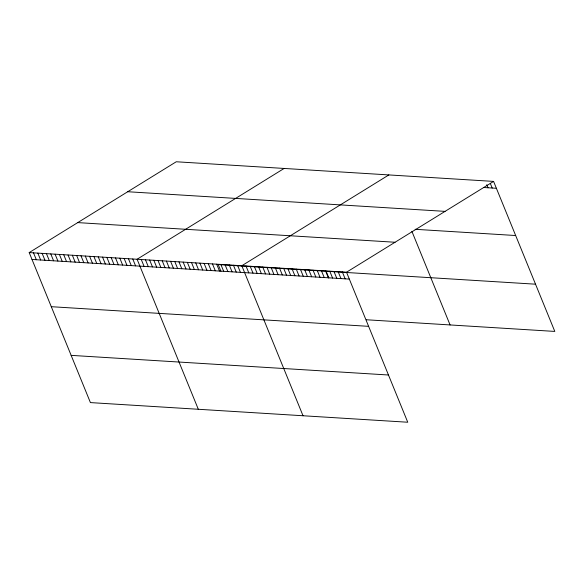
<?xml version="1.0" encoding="UTF-8"?>
<svg xmlns="http://www.w3.org/2000/svg" width="584" height="584" viewBox="0 0 584 584"><rect width="100%" height="100%" fill="white"/><g stroke="black" fill="none" stroke-linecap="round" stroke-linejoin="round"><path stroke-width="0.88" d="M29.2 252.58L346.524 272.217L407.749 422.232L90.418 402.595L29.2 252.58L176.251 161.768L493.582 181.405L554.8 331.42L366.307 319.755M284.145 168.44L137.094 259.252L198.312 409.274M388.864 174.923L241.805 265.735L303.03 415.757M346.524 272.217L493.582 181.405M483.822 187.515L496.393 188.289M127.728 191.734L445.052 211.371M415.136 229.3L515.665 235.527M77.73 222.606L395.054 242.251M535.528 284.189L218.197 264.552L220.949 271.297M32.011 259.464L349.334 279.101M51.29 306.695L368.613 326.339M71.146 355.364L388.469 375.001M490.326 183.442L492.202 188.033M486.764 184.712L488.012 187.771M411.881 231.322L450.081 324.945M342.341 271.954L345.151 278.845M338.151 271.699L340.961 278.583M333.96 271.436L336.771 278.327M329.77 271.18L332.581 278.064M326.091 271.224L328.843 277.977M325.58 270.918L328.391 277.809M321.397 270.662L324.208 277.546M317.207 270.399L320.017 277.291M313.017 270.144L315.827 277.028M308.827 269.881L311.637 276.772M304.636 269.625L307.447 276.509M300.453 269.363L303.264 276.254M296.263 269.107L299.074 275.991M292.073 268.844L294.883 275.736M287.883 268.589L290.693 275.473M283.693 268.326L286.503 275.217M279.51 268.071L282.32 274.954M275.32 267.808L278.13 274.699M271.129 267.552L273.94 274.436M266.939 267.289L269.75 274.181M262.749 267.034L265.559 273.918M258.566 266.771L261.377 273.662M254.376 266.516L257.186 273.4M250.186 266.253L252.996 273.144M245.995 265.997L248.806 272.881M237.622 265.479L240.433 272.363M233.432 265.216L236.243 272.108M229.242 264.961L232.052 271.845M225.052 264.698L227.862 271.589M220.862 264.442L223.679 271.326M216.679 264.18L219.489 271.071M212.488 263.924L215.299 270.808M208.298 263.661L211.109 270.553M204.108 263.406L206.918 270.29M199.925 263.143L202.736 270.034M195.735 262.888L198.545 269.772M191.545 262.625L194.355 269.516M187.354 262.362L190.165 269.253M183.164 262.106L185.975 268.99M178.981 261.844L181.792 268.735M174.791 261.588L177.602 268.472M170.601 261.325L173.412 268.217M166.411 261.07L169.221 267.954M162.221 260.807L165.031 267.698M158.038 260.552L160.848 267.435M153.847 260.289L156.658 267.18M149.657 260.033L152.468 266.917M145.467 259.771L148.278 266.662M141.277 259.515L144.087 266.399M132.772 258.989L135.583 265.873M128.458 258.719L131.269 265.611M124.144 258.457L126.954 265.34M119.829 258.186L122.64 265.07M115.515 257.916L118.326 264.808M111.194 257.654L114.011 264.537M106.879 257.383L109.69 264.275M102.565 257.121L105.375 264.004M98.251 256.851L101.061 263.742M93.936 256.58L96.747 263.472M89.622 256.318L92.433 263.202M85.3 256.048L88.111 262.939M80.986 255.785L83.797 262.669M76.672 255.515L79.482 262.406M72.358 255.252L75.168 262.136M68.043 254.982L70.854 261.866M63.722 254.712L66.532 261.603M59.407 254.449L62.218 261.333M55.093 254.179L57.904 261.07M50.779 253.916L53.589 260.8M46.465 253.646L49.275 260.53M42.15 253.376L44.961 260.267M37.829 253.113L40.639 259.997M33.514 252.843L36.325 259.734"/></g></svg>
